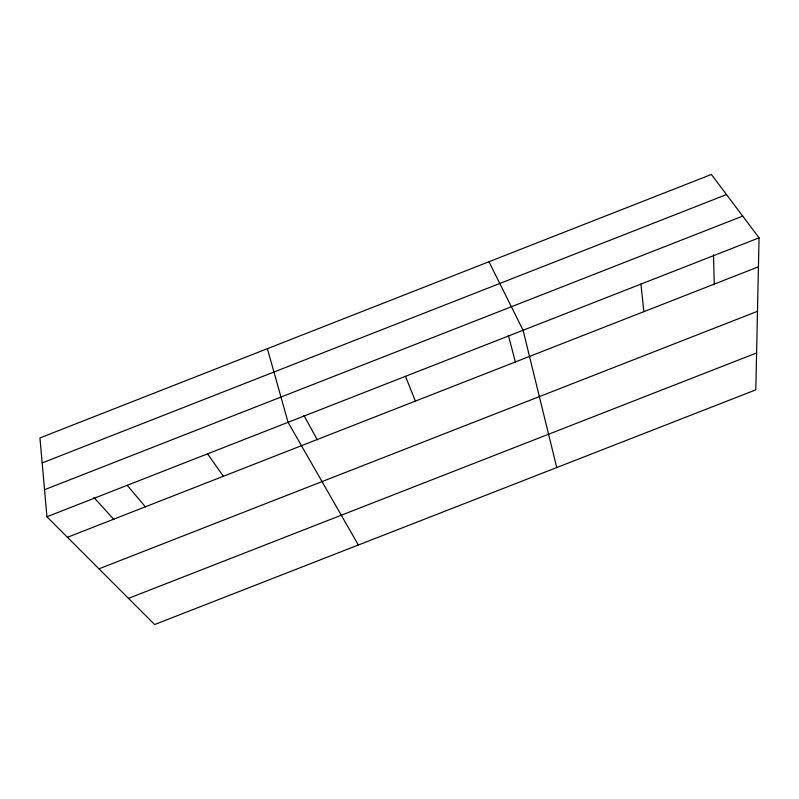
<?xml version="1.0" encoding="UTF-8"?>
<svg xmlns="http://www.w3.org/2000/svg" width="799" height="799" viewBox="0 0 799 799"><rect width="100%" height="100%" fill="white"/><g stroke="black" fill="none" stroke-linecap="round" stroke-linejoin="round"><path stroke-width="1.2" d="M759.05 237.842L755.814 389.842L154.646 624.538L46.931 516.763L39.95 437.922L711.39 174.462L759.05 237.842L46.931 516.763M42.167 462.931L726.501 194.566M44.534 489.717L742.7 216.1M67.456 537.298L758.431 266.826M98.976 568.838L757.482 311.31M128.489 598.371L756.593 352.958M93.932 497.487L114.007 519.63M127.201 485.323L145.358 506.806M207.58 453.842L223.36 476.274M358.352 545.008L288.079 422.311L267.375 348.684M303.93 415.42L317.313 439.859M488.958 261.742L523.095 330.267L556.743 467.555M405.463 376.329L415.38 401.108M508.354 335.35L515.455 362.297M640.948 284.094L643.854 311.67M713.487 254.811L714.266 284.664"/></g></svg>
